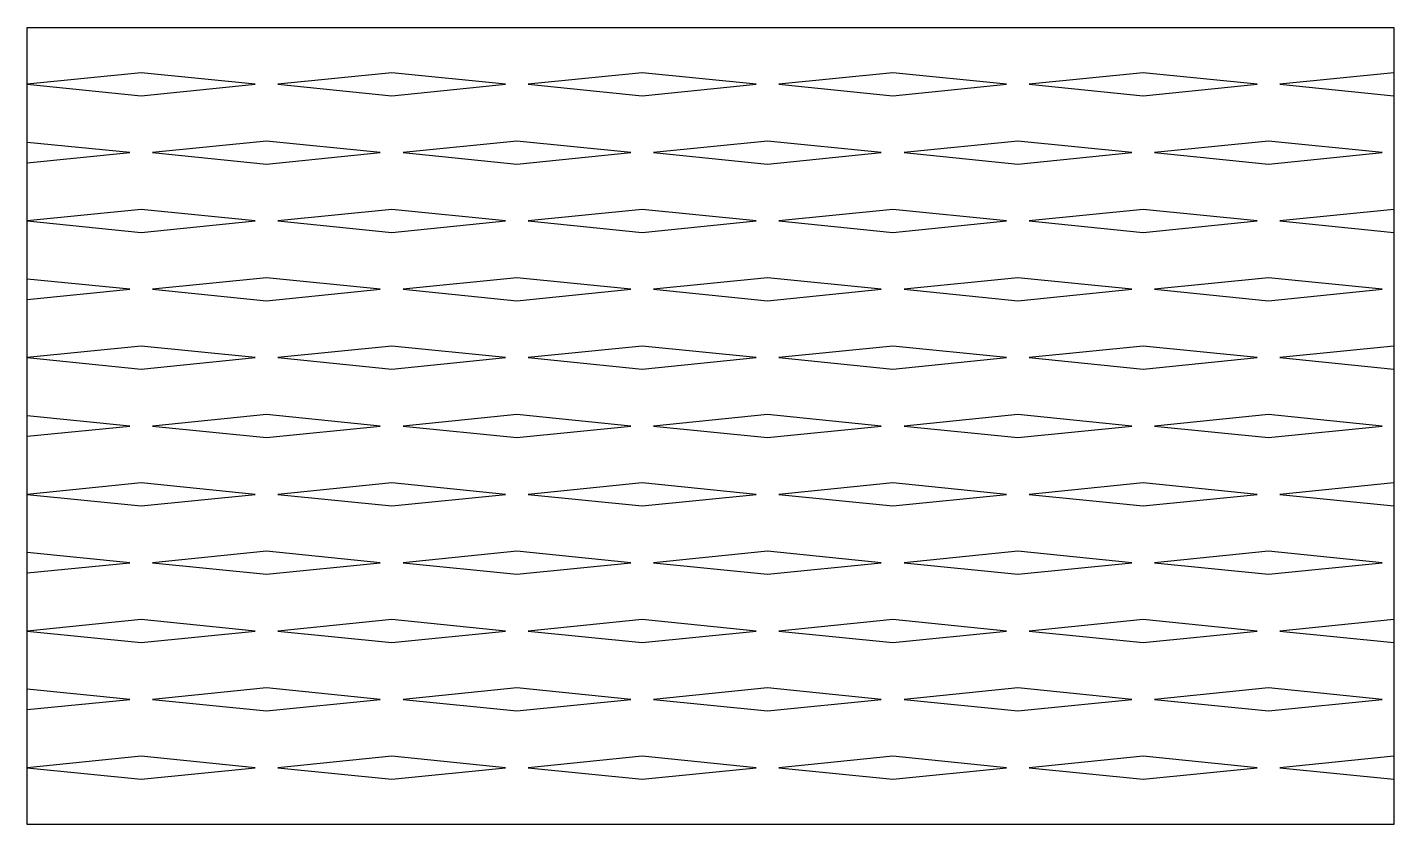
# Model space of a CAD drawing. Header units: millimetres. Extents: x 0 to 120, y 0 to 70.
import ezdxf

# ---------------------------------------------------------------- set-up
doc = ezdxf.new("R2010")
doc.units = ezdxf.units.MM
doc.layers.add('CUT', color=1, linetype='CONTINUOUS')

msp = doc.modelspace()

# ---------------------------------------------------------------- linework, layer by layer
at = {"layer": 'CUT'}
for points in [[(0, 70), (120, 70), (120, 0), (0, 0), (0, 70)], [(0, 65), (10, 64), (20, 65), (10, 66), (0, 65)], [(22, 65), (32, 64), (42, 65), (32, 66), (22, 65)], [(44, 65), (54, 64), (64, 65), (54, 66), (44, 65)], [(66, 65), (76, 64), (86, 65), (76, 66), (66, 65)], [(88, 65), (98, 64), (108, 65), (98, 66), (88, 65)], [(120, 66), (120, 66), (110, 65)], [(110, 65), (120, 64), (120, 64)], [(11, 59), (21, 58), (31, 59), (21, 60), (11, 59)], [(33, 59), (43, 58), (53, 59), (43, 60), (33, 59)], [(55, 59), (65, 58), (75, 59), (65, 60), (55, 59)], [(77, 59), (87, 58), (97, 59), (87, 60), (77, 59)], [(99, 59), (109, 58), (119, 59), (109, 60), (99, 59)], [(0, 58.1), (9, 59), (0, 59.9)], [(0, 53), (10, 52), (20, 53), (10, 54), (0, 53)], [(22, 53), (32, 52), (42, 53), (32, 54), (22, 53)], [(44, 53), (54, 52), (64, 53), (54, 54), (44, 53)], [(66, 53), (76, 52), (86, 53), (76, 54), (66, 53)], [(88, 53), (98, 52), (108, 53), (98, 54), (88, 53)], [(120, 54), (120, 54), (110, 53)], [(110, 53), (120, 52), (120, 52)], [(11, 47), (21, 46), (31, 47), (21, 48), (11, 47)], [(33, 47), (43, 46), (53, 47), (43, 48), (33, 47)], [(55, 47), (65, 46), (75, 47), (65, 48), (55, 47)], [(77, 47), (87, 46), (97, 47), (87, 48), (77, 47)], [(99, 47), (109, 46), (119, 47), (109, 48), (99, 47)], [(0, 46.1), (9, 47), (0, 47.9)], [(0, 41), (10, 40), (20, 41), (10, 42), (0, 41)], [(22, 41), (32, 40), (42, 41), (32, 42), (22, 41)], [(44, 41), (54, 40), (64, 41), (54, 42), (44, 41)], [(66, 41), (76, 40), (86, 41), (76, 42), (66, 41)], [(88, 41), (98, 40), (108, 41), (98, 42), (88, 41)], [(120, 42), (120, 42), (110, 41)], [(110, 41), (120, 40), (120, 40)], [(11, 35), (21, 34), (31, 35), (21, 36), (11, 35)], [(33, 35), (43, 34), (53, 35), (43, 36), (33, 35)], [(55, 35), (65, 34), (75, 35), (65, 36), (55, 35)], [(77, 35), (87, 34), (97, 35), (87, 36), (77, 35)], [(99, 35), (109, 34), (119, 35), (109, 36), (99, 35)], [(0, 34.1), (9, 35), (0, 35.9)], [(0, 29), (10, 28), (20, 29), (10, 30), (0, 29)], [(22, 29), (32, 28), (42, 29), (32, 30), (22, 29)], [(44, 29), (54, 28), (64, 29), (54, 30), (44, 29)], [(66, 29), (76, 28), (86, 29), (76, 30), (66, 29)], [(88, 29), (98, 28), (108, 29), (98, 30), (88, 29)], [(120, 30), (120, 30), (110, 29)], [(110, 29), (120, 28), (120, 28)], [(11, 23), (21, 22), (31, 23), (21, 24), (11, 23)], [(33, 23), (43, 22), (53, 23), (43, 24), (33, 23)], [(55, 23), (65, 22), (75, 23), (65, 24), (55, 23)], [(77, 23), (87, 22), (97, 23), (87, 24), (77, 23)], [(99, 23), (109, 22), (119, 23), (109, 24), (99, 23)], [(0, 22.1), (9, 23), (0, 23.9)], [(0, 17), (10, 16), (20, 17), (10, 18), (0, 17)], [(22, 17), (32, 16), (42, 17), (32, 18), (22, 17)], [(44, 17), (54, 16), (64, 17), (54, 18), (44, 17)], [(66, 17), (76, 16), (86, 17), (76, 18), (66, 17)], [(88, 17), (98, 16), (108, 17), (98, 18), (88, 17)], [(120, 18), (120, 18), (110, 17)], [(110, 17), (120, 16), (120, 16)], [(11, 11), (21, 10), (31, 11), (21, 12), (11, 11)], [(33, 11), (43, 10), (53, 11), (43, 12), (33, 11)], [(55, 11), (65, 10), (75, 11), (65, 12), (55, 11)], [(77, 11), (87, 10), (97, 11), (87, 12), (77, 11)], [(99, 11), (109, 10), (119, 11), (109, 12), (99, 11)], [(0, 10.1), (9, 11), (0, 11.9)], [(0, 5), (10, 4), (20, 5), (10, 6), (0, 5)], [(22, 5), (32, 4), (42, 5), (32, 6), (22, 5)], [(44, 5), (54, 4), (64, 5), (54, 6), (44, 5)], [(66, 5), (76, 4), (86, 5), (76, 6), (66, 5)], [(88, 5), (98, 4), (108, 5), (98, 6), (88, 5)], [(120, 6), (120, 6), (110, 5)], [(110, 5), (120, 4), (120, 4)]]:
    msp.add_lwpolyline(points, dxfattribs=at)

doc.saveas('drawing.dxf')
